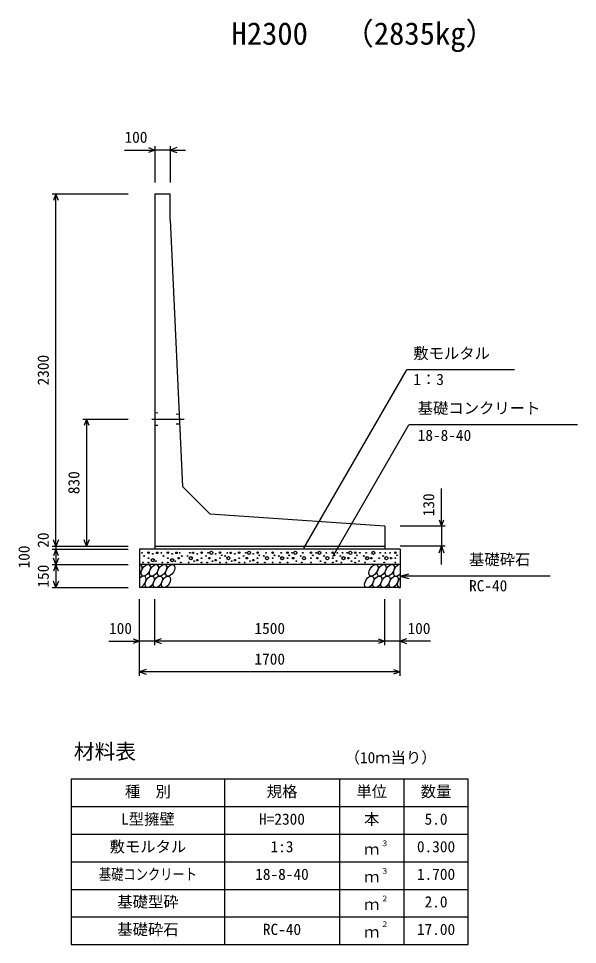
# Model space of a CAD drawing. Units: millimetres, scale not verified. Extents: x -67200 to 67200, y -23760 to 23760.
# Drawn here: x 49549 to 53196, y 2794 to 8840 of the extents above; entities that cross this region are included whole.
import ezdxf
from ezdxf.enums import TextEntityAlignment as Align

# ---------------------------------------------------------------- set-up
doc = ezdxf.new("R2010")
doc.units = ezdxf.units.MM
doc.header["$LTSCALE"] = 80
doc.linetypes.add('CHAIN1', pattern=[8, 5, -1, 1, -1])
doc.linetypes.add('DOTTED', pattern=[1.75, 0.25, -1.5])
for name, color, linetype, lineweight in [('0-0_CENTER', 7, 'CHAIN1', 25), ('0-1_DIM', 7, 'Continuous', 25), ('0-3_HATCH', 6, 'Continuous', 25), ('0-4_HYO', 3, 'Continuous', 25), ('0-5_HYO2', 4, 'Continuous', 25), ('0-6_OUTLINE', 1, 'Continuous', 25), ('0-7_OUTLINE2', 4, 'DOTTED', 25), ('0-8_TXT', 7, 'Continuous', 25)]:
    doc.layers.add(name, color=color, linetype=linetype, lineweight=lineweight)
doc.styles.add('ＭＳ ゴシック', font='')
doc.styles.get('ＭＳ ゴシック').set_extended_font_data('MS Gothic')

msp = doc.modelspace()

# ---------------------------------------------------------------- linework, layer by layer
at = {"layer": '0-0_CENTER'}
msp.add_line((50418.37, 6224.21), (50630.7, 6224.21), dxfattribs=at)
at = {"layer": '0-1_DIM'}
for p, q in [((50239.92, 7981.1), (50439.46, 7981.1)), ((50439.46, 8006.1), (50439.46, 7769.21)), ((50539.46, 7981.1), (50439.46, 7981.1)), ((50539.46, 8006.1), (50539.46, 7769.21)), ((50539.46, 7981.1), (50639.46, 7981.1)), ((49768.75, 7694.21), (50263.75, 7694.21)), ((49793.75, 5394.21), (49793.75, 7694.21)), ((51410.89, 5382.31), (52082.16, 6544.99)), ((52784.58, 6544.99), (52082.16, 6544.99)), ((49968.75, 6224.21), (50263.75, 6224.21)), ((49993.75, 6224.21), (49993.75, 5394.21)), ((51600.38, 5327.92), (52096.64, 6187.48)), ((53196.19, 6187.48), (52096.64, 6187.48)), ((52308.75, 5524.21), (52308.75, 5771.9)), ((52333.75, 5524.21), (52038.75, 5524.21)), ((52308.75, 5524.21), (52308.75, 5394.21)), ((49768.75, 5394.21), (50263.75, 5394.21)), ((49793.75, 5394.21), (49793.75, 5374.21)), ((52333.75, 5394.21), (52038.75, 5394.21)), ((52308.75, 5274.21), (52308.75, 5394.21)), ((49768.75, 5374.21), (50263.75, 5374.21)), ((49793.75, 5374.21), (49793.75, 5274.21)), ((49768.75, 5274.21), (50263.75, 5274.21)), ((49793.75, 5274.21), (49793.75, 5124.21)), ((52038.75, 5199.21), (52096.71, 5214.74)), ((53019.07, 5199.21), (52038.75, 5199.21)), ((52038.75, 5199.21), (52096.71, 5183.68)), ((49768.75, 5124.21), (50263.75, 5124.21)), ((50338.75, 4549.21), (50338.75, 5049.21)), ((50438.75, 4749.21), (50438.75, 5049.21)), ((51938.75, 4749.21), (51938.75, 5049.21)), ((51938.75, 4749.21), (51938.75, 5049.21)), ((52038.75, 4549.21), (52038.75, 5049.21)), ((50139.21, 4774.21), (50338.75, 4774.21)), ((50438.75, 4774.21), (50338.75, 4774.21)), ((51938.75, 4774.21), (50438.75, 4774.21)), ((52038.75, 4774.21), (51938.75, 4774.21)), ((52238.29, 4774.21), (52038.75, 4774.21)), ((52038.75, 4574.21), (50338.75, 4574.21))]:
    msp.add_line(p, q, dxfattribs=at)
for points in [[(50397.18, 7996.49), (50439.46, 7981.1), (50397.18, 7965.71)], [(50581.75, 7996.49), (50539.46, 7981.1), (50581.75, 7965.71)], [(49809.14, 7651.92), (49793.75, 7694.21), (49778.36, 7651.92)], [(50009.14, 6181.92), (49993.75, 6224.21), (49978.36, 6181.92)], [(52293.36, 5566.49), (52308.75, 5524.21), (52324.14, 5566.49)], [(49809.14, 5436.49), (49793.75, 5394.21), (49778.36, 5436.49)], [(50009.14, 5436.49), (49993.75, 5394.21), (49978.36, 5436.49)], [(52293.36, 5351.92), (52308.75, 5394.21), (52324.14, 5351.92)], [(49809.14, 5331.92), (49793.75, 5374.21), (49778.36, 5331.92)], [(49809.14, 5316.49), (49793.75, 5274.21), (49778.36, 5316.49)], [(49809.14, 5231.92), (49793.75, 5274.21), (49778.36, 5231.92)], [(49809.14, 5166.49), (49793.75, 5124.21), (49778.36, 5166.49)], [(50296.46, 4789.6), (50338.75, 4774.21), (50296.46, 4758.82)], [(50481.04, 4789.6), (50438.75, 4774.21), (50481.04, 4758.82)], [(51896.46, 4789.6), (51938.75, 4774.21), (51896.46, 4758.82)], [(52081.04, 4789.6), (52038.75, 4774.21), (52081.04, 4758.82)], [(50381.04, 4589.6), (50338.75, 4574.21), (50381.04, 4558.82)], [(51996.46, 4589.6), (52038.75, 4574.21), (51996.46, 4558.82)]]:
    msp.add_lwpolyline(points, dxfattribs=at)
at = {"layer": '0-3_HATCH'}
for centre, radius in [((50354.72, 5351.38), 2.5), ((50368.74, 5330.37), 2.5), ((50397.61, 5352.26), 5), ((50425.65, 5344.38), 2.5), ((50453.69, 5351.38), 5), ((50480.82, 5351.38), 2.5), ((50494.84, 5330.37), 2.5), ((50523.72, 5352.26), 5), ((50551.76, 5344.38), 2.5), ((50579.79, 5351.38), 5), ((50593.81, 5316.37), 5), ((50600.82, 5351.38), 2.5), ((50614.84, 5330.37), 2.5), ((50652.66, 5330.37), 2.5), ((50673.69, 5316.37), 10), ((50666.68, 5351.38), 2.5), ((50687.71, 5351.38), 5), ((50715.74, 5344.38), 2.5), ((50743.78, 5352.26), 5), ((50772.66, 5330.37), 2.5), ((50786.68, 5351.38), 2.5), ((50793.69, 5316.37), 5), ((50807.71, 5351.38), 10), ((50835.74, 5344.38), 2.5), ((50863.78, 5352.26), 5), ((50875.12, 5334.69), 2.5), ((50897.88, 5330.37), 2.5), ((50918.91, 5316.37), 10), ((50911.9, 5351.38), 2.5), ((50932.93, 5351.38), 5), ((50960.97, 5344.38), 2.5), ((50989.01, 5352.26), 5), ((51017.88, 5330.37), 2.5), ((51031.9, 5351.38), 2.5), ((51038.91, 5316.37), 5), ((51052.93, 5351.38), 10), ((51080.97, 5344.38), 2.5), ((51109.01, 5352.26), 5), ((51120.35, 5334.69), 2.5), ((51149.81, 5330.37), 2.5), ((51170.84, 5316.37), 10), ((51163.83, 5351.38), 2.5), ((51207.45, 5352.26), 5), ((51218.79, 5334.69), 2.5), ((51248.25, 5330.37), 2.5), ((51269.28, 5316.37), 10), ((51262.26, 5351.38), 2.5), ((51304.44, 5352.26), 5), ((51315.78, 5334.69), 2.5), ((51334.14, 5351.38), 2.5), ((51341.15, 5316.37), 5), ((51355.17, 5351.38), 10), ((51390.52, 5330.37), 2.5), ((51411.55, 5316.37), 10), ((51404.54, 5351.38), 2.5), ((51457.83, 5352.26), 5), ((51469.17, 5334.69), 2.5), ((51491.8, 5351.38), 2.5), ((51498.81, 5316.37), 5), ((51512.83, 5351.38), 10), ((51543.49, 5330.37), 2.5), ((51564.52, 5316.37), 10), ((51557.51, 5351.38), 2.5), ((51599.69, 5352.26), 5), ((51611.03, 5334.69), 2.5), ((51629.38, 5351.38), 2.5), ((51648.62, 5330.37), 2.5), ((51669.65, 5316.37), 10), ((51662.64, 5351.38), 2.5), ((51693.42, 5351.38), 2.5), ((51700.44, 5316.37), 5), ((51714.46, 5351.38), 10), ((51746.22, 5352.26), 5), ((51757.56, 5334.69), 2.5), ((51775.92, 5351.38), 2.5), ((51802.91, 5330.37), 2.5), ((51823.94, 5316.37), 10), ((51816.93, 5351.38), 2.5), ((51851.07, 5316.37), 5), ((51865.09, 5351.38), 10), ((51909.18, 5351.38), 2.5), ((51928.41, 5330.37), 2.5), ((51949.44, 5316.37), 10), ((51942.43, 5351.38), 2.5), ((51973.22, 5351.38), 2.5), ((51980.23, 5316.37), 5), ((52007.62, 5352.26), 5), ((52018.96, 5334.69), 2.5), ((50361.73, 5288.35), 2.5), ((50397.61, 5316.37), 2.5), ((50397.61, 5288.35), 2.5), ((50425.65, 5303.23), 10), ((50446.68, 5296.23), 2.5), ((50487.83, 5288.35), 2.5), ((50523.72, 5316.37), 2.5), ((50523.72, 5288.35), 2.5), ((50551.76, 5303.23), 10), ((50572.78, 5296.23), 2.5), ((50607.83, 5288.35), 2.5), ((50659.67, 5288.35), 2.5), ((50694.72, 5296.23), 2.5), ((50715.74, 5303.23), 5), ((50743.78, 5316.37), 2.5), ((50743.78, 5288.35), 2.5), ((50779.67, 5288.35), 2.5), ((50814.72, 5296.23), 2.5), ((50835.74, 5303.23), 5), ((50863.78, 5316.37), 2.5), ((50863.78, 5288.35), 2.5), ((50904.89, 5288.35), 2.5), ((50939.94, 5296.23), 2.5), ((50960.97, 5303.23), 5), ((50989.01, 5316.37), 2.5), ((50989.01, 5288.35), 2.5), ((51024.89, 5288.35), 2.5), ((51059.94, 5296.23), 2.5), ((51080.97, 5303.23), 5), ((51109.01, 5316.37), 2.5), ((51109.01, 5288.35), 2.5), ((51156.82, 5288.35), 2.5), ((51207.45, 5316.37), 2.5), ((51207.45, 5288.35), 2.5), ((51255.26, 5288.35), 2.5), ((51304.44, 5316.37), 2.5), ((51304.44, 5288.35), 2.5), ((51362.18, 5296.23), 2.5), ((51397.53, 5288.35), 2.5), ((51457.83, 5316.37), 2.5), ((51457.83, 5288.35), 2.5), ((51519.84, 5296.23), 2.5), ((51550.5, 5288.35), 2.5), ((51599.69, 5316.37), 2.5), ((51599.69, 5288.35), 2.5), ((51624.34, 5298.02), 2.5), ((51655.63, 5288.35), 2.5), ((51721.46, 5296.23), 2.5), ((51746.22, 5316.37), 2.5), ((51746.22, 5288.35), 2.5), ((51770.88, 5298.02), 2.5), ((51809.92, 5288.35), 2.5), ((51872.1, 5296.23), 2.5), ((51902.74, 5316.37), 2.5), ((51935.42, 5288.35), 2.5), ((52007.62, 5316.37), 2.5), ((52007.62, 5288.35), 2.5)]:
    msp.add_circle(centre, radius, dxfattribs=at)
for centre, start_param, end_param in [((50326.39, 5236.7), 4.385593, 6.6745444), ((52024.89, 5236.7), 0.3357715, 4.4411806), ((50351.71, 5161.71), 3.5111464, 7.548991), ((52050.21, 5161.71), 1.2110787, 3.5658734)]:
    msp.add_ellipse(centre, major_axis=(21.81, 35.31), ratio=0.5792, start_param=start_param, end_param=end_param, dxfattribs=at)
for centre in [(50379.59, 5236.7), (50432.8, 5236.7), (50486.01, 5236.7), (50539.22, 5236.7), (51865.26, 5236.7), (51918.47, 5236.7), (51971.68, 5236.7), (50404.91, 5161.71), (50458.12, 5161.71), (50511.33, 5161.71), (51837.38, 5161.71), (51890.59, 5161.71), (51943.79, 5161.71), (51997, 5161.71)]:
    msp.add_ellipse(centre, major_axis=(21.81, 35.31), ratio=0.5792, dxfattribs=at)
at = {"layer": '0-4_HYO'}
for p, q in [((50893.75, 3874.21), (50893.75, 2794.21)), ((51643.75, 3874.21), (51643.75, 2794.21)), ((52063.75, 3874.21), (52063.75, 2794.21)), ((49893.75, 3694.21), (52483.75, 3694.21))]:
    msp.add_line(p, q, dxfattribs=at)
msp.add_lwpolyline([(49893.75, 2794.21), (52483.75, 2794.21), (52483.75, 3874.21), (49893.75, 3874.21)], close=True, dxfattribs=at)
at = {"layer": '0-5_HYO2'}
for p, q in [((49893.75, 3514.21), (52483.75, 3514.21)), ((49893.75, 3334.21), (52483.75, 3334.21)), ((49893.75, 3154.21), (52483.75, 3154.21)), ((49893.75, 2974.21), (52483.75, 2974.21))]:
    msp.add_line(p, q, dxfattribs=at)
at = {"layer": '0-6_OUTLINE'}
for p, q in [((50438.75, 7694.21), (50438.75, 5374.21)), ((50438.75, 7694.21), (50538.75, 7694.21)), ((50538.75, 7524.21), (50538.75, 7694.21)), ((50538.75, 7524.21), (50618.75, 5784.21)), ((50798.75, 5604.21), (50618.75, 5784.21)), ((51938.75, 5524.21), (50798.75, 5604.21)), ((51938.75, 5524.21), (51938.75, 5374.21)), ((50438.75, 5394.21), (51938.75, 5394.21)), ((52038.75, 5374.21), (52038.75, 5124.21)), ((52038.75, 5274.21), (50338.75, 5274.21)), ((52038.75, 5124.21), (50338.75, 5124.21))]:
    msp.add_line(p, q, dxfattribs=at)
msp.add_lwpolyline([(52038.75, 5374.21), (50338.75, 5374.21), (50338.75, 5124.21)], dxfattribs=at)
at = {"layer": '0-7_OUTLINE2'}
for p, q in [((50597.14, 6254.21), (50438.75, 6264.21)), ((50438.75, 6184.21), (50599.9, 6194.21))]:
    msp.add_line(p, q, dxfattribs=at)

# ---------------------------------------------------------------- texts
at = {"layer": '0-1_DIM', "style": 'ＭＳ ゴシック'}
for s, p in [('100', (50240.82, 8006.1)), ('敷モルタル', (52125.02, 6594.99)), ('1：3', (52125.02, 6424.87)), ('基礎コンクリート', (52153.9, 6237.48)), ('18-8-40', (52153.9, 6059.85)), ('基礎砕石', (52489, 5249.21)), ('RC-40', (52489, 5077.83)), ('100', (50140.11, 4799.21)), ('1500', (51088.75, 4799.21)), ('100', (52087.39, 4799.21)), ('1700', (51088.75, 4599.21))]:
    msp.add_text(s, height=73.31, dxfattribs=at).set_placement(p, align=Align.BOTTOM_LEFT)
for s, p in [('2300', (49768.75, 6444.21)), ('830', (49968.75, 5734.21)), ('130', (52283.75, 5589.85)), ('20', (49768.75, 5384.27)), ('100', (49643.75, 5249.21)), ('150', (49768.75, 5124.21))]:
    msp.add_text(s, height=73.31, rotation=90, dxfattribs=at).set_placement(p, align=Align.BOTTOM_LEFT)
at = {"layer": '0-8_TXT', "style": 'ＭＳ ゴシック'}
for s, height, p in [('（2835kg）', 146.6, (51667.37, 8624.45)), ('H2300', 146.6, (50938.75, 8624.45)), ('材料表', 98.97, (49910.42, 3974.21)), ('（10ｍ当り）', 73.31, (51677.08, 3955.87)), ('種\u3000別', 73.31, (50243.75, 3734.21)), ('規格', 73.31, (51168.75, 3734.21)), ('単位', 73.31, (51753.75, 3734.21)), ('数量', 73.31, (52173.75, 3734.21)), ('L型擁壁', 73.31, (50218.75, 3554.21)), ('H=2300', 73.31, (51118.75, 3554.21)), ('本', 73.31, (51803.75, 3554.21)), ('5.0', 73.31, (52198.75, 3554.21)), ('敷モルタル', 73.31, (50143.75, 3374.21)), ('1:3', 73.31, (51193.75, 3374.21)), ('３', 36.66, (51912.99, 3424.82)), ('0.300', 73.31, (52148.75, 3374.21)), ('ｍ', 73.31, (51803.75, 3357.54)), ('18-8-40', 73.31, (51093.75, 3194.21)), ('３', 36.66, (51912.99, 3244.82)), ('1.700', 73.31, (52148.75, 3194.21)), ('ｍ', 73.31, (51803.75, 3177.54)), ('基礎型砕', 73.31, (50193.75, 3014.21)), ('２', 36.66, (51912.99, 3064.82)), ('2.0', 73.31, (52198.75, 3014.21)), ('ｍ', 73.31, (51803.75, 2997.54)), ('基礎砕石', 73.31, (50193.75, 2834.21)), ('RC-40', 73.31, (51143.75, 2834.21)), ('２', 36.66, (51912.99, 2898.15)), ('17.00', 73.31, (52148.75, 2834.21)), ('ｍ', 73.31, (51803.75, 2817.54))]:
    msp.add_text(s, height=height, dxfattribs=at).set_placement(p, align=Align.BOTTOM_LEFT)
at = {"layer": '0-8_TXT', "style": 'ＭＳ ゴシック', "width": 0.8}
msp.add_text('基礎コンクリート', height=73.31, dxfattribs=at).set_placement((50073.75, 3194.21), align=Align.BOTTOM_LEFT)

doc.saveas('drawing.dxf')
